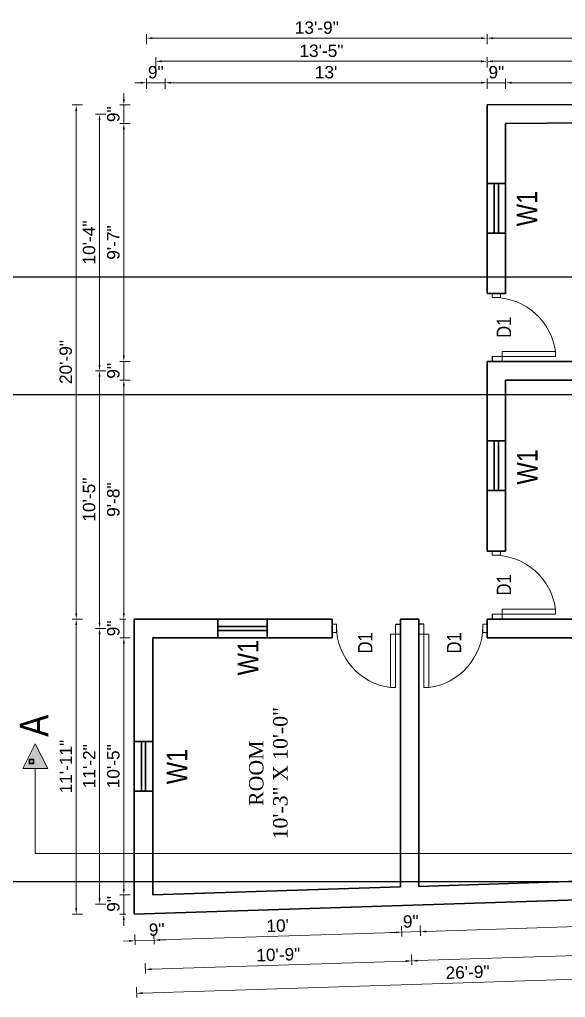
# Model space of a CAD drawing. Header units: inches. Extents: x 0 to 383786, y -43792 to 0.
# Drawn here: x 359656 to 359920.5, y -40967 to -40493.2 of the extents above; entities that cross this region are included whole.
import ezdxf

# ---------------------------------------------------------------- set-up
doc = ezdxf.new("R2010")
doc.units = ezdxf.units.IN
doc.header["$LTSCALE"] = 2
doc.header["$MEASUREMENT"] = 0
doc.header["$PDMODE"] = 34
doc.layers.get('0').update_dxf_attribs({"linetype": 'CONTINUOUS'})
doc.layers.get('DEFPOINTS').update_dxf_attribs({"color": 141, "linetype": 'CONTINUOUS'})
for name, color, linetype, lineweight in [('dimension', 160, 'CONTINUOUS', 15), ('door', 20, 'CONTINUOUS', 35), ('steps', 253, 'CONTINUOUS', 20), ('truss', 1, 'CONTINUOUS', 25)]:
    doc.layers.add(name, color=color, linetype=linetype, lineweight=lineweight)
doc.styles.add('Lettring Text', font='arial.ttf')
doc.styles.get("Standard").update_dxf_attribs({"font": 'ARIALN.TTF'})
doc.dimstyles.new('Copy of Standard', dxfattribs={"dimtxt": 6, "dimasz": 2.875, "dimexe": 2, "dimexo": 4, "dimgap": 2, "dimtad": 1, "dimdec": 0, "dimrnd": 1, "dimzin": 0, "dimdsep": 46, "dimlunit": 4, "dimtxsty": 'Lettring Text', "dimcen": 0.1, "dimclrd": 7, "dimclre": 7, "dimclrt": 7, "dimazin": 0, "dimtfac": 0.645, "dimtdec": 0, "dimtmove": 1, "dimatfit": 0, "dimfxl": 3, "dimfxlon": 1, "dimtfillclr": 256, "dimtolj": 1, "dimtzin": 0, "dimlwd": -1, "dimlwe": -1, "dimarcsym": 2})

# ---------------------------------------------------------------- blocks, each defined once
blk = doc.blocks.new('*D153')
at = {"layer": 'DEFPOINTS', "color": 0, "ltscale": 0.5, "transparency": 16777216}
for p in [(359706.51, -40917.29), (359720.52, -40917.29), (359711.52, -40926.59)]:
    blk.add_point(p, dxfattribs=at)
at = {"layer": 'steps', "color": 7, "ltscale": 0.5, "transparency": 16777216}
for p, q in [((359706.51, -40914.42), (359706.51, -40911.54)), ((359709.51, -40917.29), (359704.51, -40917.29)), ((359706.51, -40926.59), (359706.51, -40917.29)), ((359707.52, -40926.59), (359704.51, -40926.59)), ((359706.51, -40929.46), (359706.51, -40932.34))]:
    blk.add_line(p, q, dxfattribs=at)
for points in [[(359706.03, -40914.42), (359706.99, -40914.42), (359706.51, -40917.29)], [(359706.03, -40929.46), (359706.99, -40929.46), (359706.51, -40926.59)]]:
    blk.add_solid(points, dxfattribs=at)
at = {"layer": 'steps', "color": 7, "ltscale": 0.5, "transparency": 16777216, "insert": (359701.45, -40921.65), "char_height": 6, "attachment_point": 5, "rotation": 90, "style": 'Lettring Text'}
blk.add_mtext('\\A1;9"', dxfattribs=at)
blk = doc.blocks.new('*D154')
at = {"layer": 'DEFPOINTS', "color": 0, "ltscale": 0.5, "transparency": 16777216}
for p in [(359706.51, -40792.71), (359720.52, -40792.71), (359720.52, -40917.29)]:
    blk.add_point(p, dxfattribs=at)
at = {"layer": 'steps', "color": 7, "ltscale": 0.5, "transparency": 16777216}
for p, q in [((359709.51, -40792.71), (359704.51, -40792.71)), ((359706.51, -40914.42), (359706.51, -40795.59)), ((359709.51, -40917.29), (359704.51, -40917.29))]:
    blk.add_line(p, q, dxfattribs=at)
for points in [[(359706.03, -40795.59), (359706.99, -40795.59), (359706.51, -40792.71)], [(359706.03, -40914.42), (359706.99, -40914.42), (359706.51, -40917.29)]]:
    blk.add_solid(points, dxfattribs=at)
at = {"layer": 'steps', "color": 7, "ltscale": 0.5, "transparency": 16777216, "insert": (359701.45, -40855), "char_height": 6, "attachment_point": 5, "rotation": 90, "style": 'Lettring Text'}
blk.add_mtext('\\A1;10\'-5"', dxfattribs=at)
blk = doc.blocks.new('*D155')
at = {"layer": 'DEFPOINTS', "color": 0, "ltscale": 0.5, "transparency": 16777216}
for p in [(359706.51, -40783.71), (359711.52, -40783.71), (359720.52, -40792.71)]:
    blk.add_point(p, dxfattribs=at)
at = {"layer": 'steps', "color": 7, "ltscale": 0.5, "transparency": 16777216}
for p, q in [((359706.51, -40780.84), (359706.51, -40777.96)), ((359707.52, -40783.71), (359704.51, -40783.71)), ((359706.51, -40792.71), (359706.51, -40783.71)), ((359709.51, -40792.71), (359704.51, -40792.71)), ((359706.51, -40795.59), (359706.51, -40798.46))]:
    blk.add_line(p, q, dxfattribs=at)
for points in [[(359706.03, -40780.84), (359706.99, -40780.84), (359706.51, -40783.71)], [(359706.03, -40795.59), (359706.99, -40795.59), (359706.51, -40792.71)]]:
    blk.add_solid(points, dxfattribs=at)
at = {"layer": 'steps', "color": 7, "ltscale": 0.5, "transparency": 16777216, "insert": (359701.45, -40788.21), "char_height": 6, "attachment_point": 5, "rotation": 90, "style": 'Lettring Text'}
blk.add_mtext('\\A1;9"', dxfattribs=at)
blk = doc.blocks.new('*D156')
at = {"layer": 'DEFPOINTS', "color": 0, "ltscale": 0.5, "transparency": 16777216}
for p in [(359694.75, -40788.21), (359716.02, -40788.21), (359716.02, -40921.75)]:
    blk.add_point(p, dxfattribs=at)
at = {"layer": 'steps', "color": 7, "ltscale": 0.5, "transparency": 16777216}
for p, q in [((359697.75, -40788.21), (359692.75, -40788.21)), ((359694.75, -40918.87), (359694.75, -40791.09)), ((359697.75, -40921.75), (359692.75, -40921.75))]:
    blk.add_line(p, q, dxfattribs=at)
for points in [[(359694.27, -40791.09), (359695.23, -40791.09), (359694.75, -40788.21)], [(359694.27, -40918.87), (359695.23, -40918.87), (359694.75, -40921.75)]]:
    blk.add_solid(points, dxfattribs=at)
at = {"layer": 'steps', "color": 7, "ltscale": 0.5, "transparency": 16777216, "insert": (359689.74, -40854.98), "char_height": 6, "attachment_point": 5, "rotation": 90, "style": 'Lettring Text'}
blk.add_mtext('\\A1;11\'-2"', dxfattribs=at)
blk = doc.blocks.new('*D157')
at = {"layer": 'DEFPOINTS', "color": 0, "ltscale": 0.5, "transparency": 16777216}
for p in [(359683.45, -40783.71), (359711.52, -40783.71), (359711.52, -40926.59)]:
    blk.add_point(p, dxfattribs=at)
at = {"layer": 'steps', "color": 7, "ltscale": 0.5, "transparency": 16777216}
for p, q in [((359686.45, -40783.71), (359681.45, -40783.71)), ((359683.45, -40923.71), (359683.45, -40786.59)), ((359686.45, -40926.59), (359681.45, -40926.59))]:
    blk.add_line(p, q, dxfattribs=at)
for points in [[(359682.97, -40786.59), (359683.93, -40786.59), (359683.45, -40783.71)], [(359682.97, -40923.71), (359683.93, -40923.71), (359683.45, -40926.59)]]:
    blk.add_solid(points, dxfattribs=at)
at = {"layer": 'steps', "color": 7, "ltscale": 0.5, "transparency": 16777216, "insert": (359678.44, -40855.15), "char_height": 6, "attachment_point": 5, "rotation": 90, "style": 'Lettring Text'}
blk.add_mtext('\\A1;11\'-11"', dxfattribs=at)
blk = doc.blocks.new('*D169')
at = {"layer": 'DEFPOINTS', "color": 0, "ltscale": 0.5, "transparency": 16777216}
for p in [(359840.52, -40913.44), (359720.52, -40917.29), (359841.22, -40935.38)]:
    blk.add_point(p, dxfattribs=at)
at = {"layer": 'steps', "color": 7, "ltscale": 0.5, "transparency": 16777216}
for p, q in [((359841.13, -40932.38), (359841.29, -40937.38)), ((359721.13, -40936.23), (359721.29, -40941.23)), ((359724.1, -40939.14), (359838.35, -40935.47))]:
    blk.add_line(p, q, dxfattribs=at)
for points in [[(359724.08, -40938.66), (359724.11, -40939.62), (359721.22, -40939.23)], [(359838.34, -40934.99), (359838.37, -40935.95), (359841.22, -40935.38)]]:
    blk.add_solid(points, dxfattribs=at)
at = {"layer": 'steps', "color": 7, "ltscale": 0.5, "transparency": 16777216, "insert": (359781.06, -40932.25), "char_height": 6, "attachment_point": 5, "rotation": 1.8384, "style": 'Lettring Text'}
blk.add_mtext("\\A1;10'", dxfattribs=at)
blk = doc.blocks.new('*D170')
at = {"layer": 'DEFPOINTS', "color": 0, "ltscale": 0.5, "transparency": 16777216}
for p in [(359720.52, -40917.29), (359711.52, -40926.59), (359711.94, -40939.53)]:
    blk.add_point(p, dxfattribs=at)
at = {"layer": 'steps', "color": 7, "ltscale": 0.5, "transparency": 16777216}
for p, q in [((359711.84, -40936.53), (359712, -40941.53)), ((359721.22, -40939.23), (359711.94, -40939.53)), ((359721.13, -40936.23), (359721.29, -40941.23)), ((359724.1, -40939.14), (359726.97, -40939.05)), ((359709.06, -40939.62), (359706.19, -40939.71))]:
    blk.add_line(p, q, dxfattribs=at)
for points in [[(359709.05, -40939.14), (359709.08, -40940.1), (359711.94, -40939.53)], [(359724.08, -40938.66), (359724.11, -40939.62), (359721.22, -40939.23)]]:
    blk.add_solid(points, dxfattribs=at)
at = {"layer": 'steps', "color": 7, "ltscale": 0.5, "transparency": 16777216, "insert": (359722.42, -40934.13), "char_height": 6, "attachment_point": 5, "rotation": 1.8384, "style": 'Lettring Text'}
blk.add_mtext('\\A1;9"', dxfattribs=at)
blk = doc.blocks.new('*D171')
at = {"layer": 'DEFPOINTS', "color": 0, "ltscale": 0.5, "transparency": 16777216}
for p in [(359840.52, -40913.44), (359849.52, -40913.15), (359850.22, -40935.09)]:
    blk.add_point(p, dxfattribs=at)
at = {"layer": 'steps', "color": 7, "ltscale": 0.5, "transparency": 16777216}
for p, q in [((359841.13, -40932.38), (359841.29, -40937.38)), ((359850.13, -40932.09), (359850.29, -40937.09)), ((359838.35, -40935.47), (359835.48, -40935.56)), ((359841.22, -40935.38), (359850.22, -40935.09)), ((359853.1, -40935), (359855.97, -40934.91))]:
    blk.add_line(p, q, dxfattribs=at)
for points in [[(359853.08, -40934.52), (359853.11, -40935.48), (359850.22, -40935.09)], [(359838.34, -40934.99), (359838.37, -40935.95), (359841.22, -40935.38)]]:
    blk.add_solid(points, dxfattribs=at)
at = {"layer": 'steps', "color": 7, "ltscale": 0.5, "transparency": 16777216, "insert": (359845.56, -40930.18), "char_height": 6, "attachment_point": 5, "rotation": 1.8384, "style": 'Lettring Text'}
blk.add_mtext('\\A1;9"', dxfattribs=at)
blk = doc.blocks.new('*D172')
at = {"layer": 'DEFPOINTS', "color": 0, "ltscale": 0.5, "transparency": 16777216}
for p in [(360023.52, -40907.57), (359849.52, -40913.15), (360024.22, -40929.51)]:
    blk.add_point(p, dxfattribs=at)
at = {"layer": 'steps', "color": 7, "ltscale": 0.5, "transparency": 16777216}
for p, q in [((359853.1, -40935), (360021.35, -40929.6)), ((360024.13, -40926.51), (360024.29, -40931.51)), ((359850.13, -40932.09), (359850.29, -40937.09))]:
    blk.add_line(p, q, dxfattribs=at)
for points in [[(360021.34, -40929.12), (360021.37, -40930.08), (360024.22, -40929.51)], [(359853.08, -40934.52), (359853.11, -40935.48), (359850.22, -40935.09)]]:
    blk.add_solid(points, dxfattribs=at)
at = {"layer": 'steps', "color": 7, "ltscale": 0.5, "transparency": 16777216, "insert": (359937.06, -40927.24), "char_height": 6, "attachment_point": 5, "rotation": 1.8384, "style": 'Lettring Text'}
blk.add_mtext('\\A1;14\'-6"', dxfattribs=at)
blk = doc.blocks.new('*D174')
at = {"layer": 'DEFPOINTS', "color": 0, "ltscale": 0.5, "transparency": 16777216}
for p in [(359845.02, -40917.8), (359716.02, -40921.94), (359846.03, -40949.25)]:
    blk.add_point(p, dxfattribs=at)
at = {"layer": 'steps', "color": 7, "ltscale": 0.5, "transparency": 16777216}
for p, q in [((359845.93, -40946.25), (359846.09, -40951.25)), ((359716.93, -40950.39), (359717.09, -40955.39)), ((359719.9, -40953.3), (359843.16, -40949.34))]:
    blk.add_line(p, q, dxfattribs=at)
for points in [[(359719.89, -40952.82), (359719.92, -40953.77), (359717.03, -40953.39)], [(359843.14, -40948.86), (359843.17, -40949.82), (359846.03, -40949.25)]]:
    blk.add_solid(points, dxfattribs=at)
at = {"layer": 'steps', "color": 7, "ltscale": 0.5, "transparency": 16777216, "insert": (359781.37, -40946.26), "char_height": 6, "attachment_point": 5, "rotation": 1.8384, "style": 'Lettring Text'}
blk.add_mtext('\\A1;10\'-9"', dxfattribs=at)
blk = doc.blocks.new('*D175')
at = {"layer": 'DEFPOINTS', "color": 0, "ltscale": 0.5, "transparency": 16777216}
for p in [(360028.02, -40911.93), (359845.02, -40917.8), (360029.03, -40943.37)]:
    blk.add_point(p, dxfattribs=at)
at = {"layer": 'steps', "color": 7, "ltscale": 0.5, "transparency": 16777216}
for p, q in [((359848.9, -40949.15), (360026.16, -40943.47)), ((360028.93, -40940.37), (360029.09, -40945.37)), ((359845.93, -40946.25), (359846.09, -40951.25))]:
    blk.add_line(p, q, dxfattribs=at)
for points in [[(360026.14, -40942.99), (360026.17, -40943.94), (360029.03, -40943.37)], [(359848.89, -40948.68), (359848.92, -40949.63), (359846.03, -40949.25)]]:
    blk.add_solid(points, dxfattribs=at)
at = {"layer": 'steps', "color": 7, "ltscale": 0.5, "transparency": 16777216, "insert": (359937.37, -40941.25), "char_height": 6, "attachment_point": 5, "rotation": 1.8384, "style": 'Lettring Text'}
blk.add_mtext('\\A1;15\'-3"', dxfattribs=at)
blk = doc.blocks.new('*D176')
at = {"layer": 'DEFPOINTS', "color": 0, "ltscale": 0.5, "transparency": 16777216}
for p in [(360032.52, -40916.28), (359711.52, -40926.59), (359712.75, -40964.97)]:
    blk.add_point(p, dxfattribs=at)
at = {"layer": 'steps', "color": 7, "ltscale": 0.5, "transparency": 16777216}
for p, q in [((360033.66, -40951.67), (360033.82, -40956.67)), ((360030.88, -40954.76), (359715.63, -40964.88)), ((359712.66, -40961.98), (359712.82, -40966.97))]:
    blk.add_line(p, q, dxfattribs=at)
for points in [[(360030.86, -40954.28), (360030.89, -40955.24), (360033.75, -40954.67)], [(359715.61, -40964.4), (359715.64, -40965.36), (359712.75, -40964.97)]]:
    blk.add_solid(points, dxfattribs=at)
at = {"layer": 'steps', "color": 7, "ltscale": 0.5, "transparency": 16777216, "insert": (359873.09, -40954.76), "char_height": 6, "attachment_point": 5, "rotation": 1.8384, "style": 'Lettring Text'}
blk.add_mtext('\\A1;26\'-9"', dxfattribs=at)
blk = doc.blocks.new('*D177')
at = {"layer": 'DEFPOINTS', "color": 0, "ltscale": 0.5, "transparency": 16777216}
for p in [(360028.02, -40513.48), (359882.52, -40534.62), (360028.02, -40538.28)]:
    blk.add_point(p, dxfattribs=at)
at = {"layer": 'steps', "color": 7, "ltscale": 0.5, "transparency": 16777216}
for p, q in [((359882.52, -40516.48), (359882.52, -40511.48)), ((360028.02, -40516.48), (360028.02, -40511.48)), ((359885.39, -40513.48), (360025.14, -40513.48))]:
    blk.add_line(p, q, dxfattribs=at)
for points in [[(359885.39, -40513), (359885.39, -40513.96), (359882.52, -40513.48)], [(360025.14, -40513), (360025.14, -40513.96), (360028.02, -40513.48)]]:
    blk.add_solid(points, dxfattribs=at)
at = {"layer": 'steps', "color": 7, "ltscale": 0.5, "transparency": 16777216, "insert": (359955.27, -40508.47), "char_height": 6, "attachment_point": 5, "style": 'Lettring Text'}
blk.add_mtext('\\A1;12\'-2"', dxfattribs=at)
blk = doc.blocks.new('*D178')
at = {"layer": 'DEFPOINTS', "color": 0, "ltscale": 0.5, "transparency": 16777216}
for p in [(360023.52, -40523.85), (359891.52, -40543.63), (360023.52, -40542.78)]:
    blk.add_point(p, dxfattribs=at)
at = {"layer": 'steps', "color": 7, "ltscale": 0.5, "transparency": 16777216}
for p, q in [((359891.52, -40526.85), (359891.52, -40521.85)), ((360023.52, -40526.85), (360023.52, -40521.85)), ((359894.39, -40523.85), (360020.64, -40523.85))]:
    blk.add_line(p, q, dxfattribs=at)
for points in [[(359894.39, -40523.37), (359894.39, -40524.33), (359891.52, -40523.85)], [(360020.64, -40523.37), (360020.64, -40524.33), (360023.52, -40523.85)]]:
    blk.add_solid(points, dxfattribs=at)
at = {"layer": 'steps', "color": 7, "ltscale": 0.5, "transparency": 16777216, "insert": (359957.52, -40518.84), "char_height": 6, "attachment_point": 5, "style": 'Lettring Text'}
blk.add_mtext("\\A1;11'", dxfattribs=at)
blk = doc.blocks.new('*D179')
at = {"layer": 'DEFPOINTS', "color": 0, "ltscale": 0.5, "transparency": 16777216}
for p in [(359882.52, -40523.85), (359882.52, -40534.62), (359891.52, -40543.63)]:
    blk.add_point(p, dxfattribs=at)
at = {"layer": 'steps', "color": 7, "ltscale": 0.5, "transparency": 16777216}
for p, q in [((359882.52, -40526.85), (359882.52, -40521.85)), ((359891.52, -40526.85), (359891.52, -40521.85)), ((359879.64, -40523.85), (359876.77, -40523.85)), ((359891.52, -40523.85), (359882.52, -40523.85)), ((359894.39, -40523.85), (359897.27, -40523.85))]:
    blk.add_line(p, q, dxfattribs=at)
for points in [[(359879.64, -40523.37), (359879.64, -40524.33), (359882.52, -40523.85)], [(359894.39, -40523.37), (359894.39, -40524.33), (359891.52, -40523.85)]]:
    blk.add_solid(points, dxfattribs=at)
at = {"layer": 'steps', "color": 7, "ltscale": 0.5, "transparency": 16777216, "insert": (359887.02, -40518.79), "char_height": 6, "attachment_point": 5, "style": 'Lettring Text'}
blk.add_mtext('\\A1;9"', dxfattribs=at)
blk = doc.blocks.new('*D181')
at = {"layer": 'DEFPOINTS', "color": 0, "ltscale": 0.5, "transparency": 16777216}
for p in [(359882.52, -40502.25), (359882.52, -40534.62), (360032.52, -40533.73)]:
    blk.add_point(p, dxfattribs=at)
at = {"layer": 'steps', "color": 7, "ltscale": 0.5, "transparency": 16777216}
for p, q in [((359882.52, -40505.25), (359882.52, -40500.25)), ((360029.64, -40502.25), (359885.39, -40502.25)), ((360032.52, -40505.25), (360032.52, -40500.25))]:
    blk.add_line(p, q, dxfattribs=at)
for points in [[(359885.39, -40501.77), (359885.39, -40502.73), (359882.52, -40502.25)], [(360029.64, -40501.77), (360029.64, -40502.73), (360032.52, -40502.25)]]:
    blk.add_solid(points, dxfattribs=at)
at = {"layer": 'steps', "color": 7, "ltscale": 0.5, "transparency": 16777216, "insert": (359957.52, -40497.19), "char_height": 6, "attachment_point": 5, "style": 'Lettring Text'}
blk.add_mtext('\\A1;12\'-6"', dxfattribs=at)
blk = doc.blocks.new('*D182')
at = {"layer": 'DEFPOINTS', "color": 0, "ltscale": 0.5, "transparency": 16777216}
for p in [(359726.52, -40523.85), (359882.52, -40534.62), (359726.52, -40792.71)]:
    blk.add_point(p, dxfattribs=at)
at = {"layer": 'steps', "color": 7, "ltscale": 0.5, "transparency": 16777216}
for p, q in [((359726.52, -40526.85), (359726.52, -40521.85)), ((359882.52, -40526.85), (359882.52, -40521.85)), ((359879.64, -40523.85), (359729.39, -40523.85))]:
    blk.add_line(p, q, dxfattribs=at)
for points in [[(359729.39, -40523.37), (359729.39, -40524.33), (359726.52, -40523.85)], [(359879.64, -40523.37), (359879.64, -40524.33), (359882.52, -40523.85)]]:
    blk.add_solid(points, dxfattribs=at)
at = {"layer": 'steps', "color": 7, "ltscale": 0.5, "transparency": 16777216, "insert": (359804.52, -40518.79), "char_height": 6, "attachment_point": 5, "style": 'Lettring Text'}
blk.add_mtext("\\A1;13'", dxfattribs=at)
blk = doc.blocks.new('*D183')
at = {"layer": 'DEFPOINTS', "color": 0, "ltscale": 0.5, "transparency": 16777216}
for p in [(359717.52, -40523.85), (359717.52, -40783.71), (359726.52, -40792.71)]:
    blk.add_point(p, dxfattribs=at)
at = {"layer": 'steps', "color": 7, "ltscale": 0.5, "transparency": 16777216}
for p, q in [((359717.52, -40526.85), (359717.52, -40521.85)), ((359726.52, -40526.85), (359726.52, -40521.85)), ((359714.64, -40523.85), (359711.77, -40523.85)), ((359726.52, -40523.85), (359717.52, -40523.85)), ((359729.39, -40523.85), (359732.27, -40523.85))]:
    blk.add_line(p, q, dxfattribs=at)
for points in [[(359714.64, -40523.37), (359714.64, -40524.33), (359717.52, -40523.85)], [(359729.39, -40523.37), (359729.39, -40524.33), (359726.52, -40523.85)]]:
    blk.add_solid(points, dxfattribs=at)
at = {"layer": 'steps', "color": 7, "ltscale": 0.5, "transparency": 16777216, "insert": (359722.02, -40518.79), "char_height": 6, "attachment_point": 5, "style": 'Lettring Text'}
blk.add_mtext('\\A1;9"', dxfattribs=at)
blk = doc.blocks.new('*D184')
at = {"layer": 'DEFPOINTS', "color": 0, "ltscale": 0.5, "transparency": 16777216}
for p in [(359722.02, -40513.48), (359882.52, -40534.62), (359722.02, -40788.21)]:
    blk.add_point(p, dxfattribs=at)
at = {"layer": 'steps', "color": 7, "ltscale": 0.5, "transparency": 16777216}
for p, q in [((359722.02, -40516.48), (359722.02, -40511.48)), ((359882.52, -40516.48), (359882.52, -40511.48)), ((359879.64, -40513.48), (359724.89, -40513.48))]:
    blk.add_line(p, q, dxfattribs=at)
for points in [[(359724.89, -40513), (359724.89, -40513.96), (359722.02, -40513.48)], [(359879.64, -40513), (359879.64, -40513.96), (359882.52, -40513.48)]]:
    blk.add_solid(points, dxfattribs=at)
at = {"layer": 'steps', "color": 7, "ltscale": 0.5, "transparency": 16777216, "insert": (359802.27, -40508.41), "char_height": 6, "attachment_point": 5, "style": 'Lettring Text'}
blk.add_mtext('\\A1;13\'-5"', dxfattribs=at)
blk = doc.blocks.new('*D185')
at = {"layer": 'DEFPOINTS', "color": 0, "ltscale": 0.5, "transparency": 16777216}
for p in [(359717.52, -40502.25), (359882.52, -40534.62), (359717.52, -40783.71)]:
    blk.add_point(p, dxfattribs=at)
at = {"layer": 'steps', "color": 7, "ltscale": 0.5, "transparency": 16777216}
for p, q in [((359717.52, -40505.25), (359717.52, -40500.25)), ((359879.64, -40502.25), (359720.39, -40502.25)), ((359882.52, -40505.25), (359882.52, -40500.25))]:
    blk.add_line(p, q, dxfattribs=at)
for points in [[(359720.39, -40501.77), (359720.39, -40502.73), (359717.52, -40502.25)], [(359879.64, -40501.77), (359879.64, -40502.73), (359882.52, -40502.25)]]:
    blk.add_solid(points, dxfattribs=at)
at = {"layer": 'steps', "color": 7, "ltscale": 0.5, "transparency": 16777216, "insert": (359800.02, -40497.19), "char_height": 6, "attachment_point": 5, "style": 'Lettring Text'}
blk.add_mtext('\\A1;13\'-9"', dxfattribs=at)
blk = doc.blocks.new('*D186')
at = {"layer": 'DEFPOINTS', "color": 0, "ltscale": 0.5, "transparency": 16777216}
for p in [(359706.51, -40667.92), (359891.52, -40667.92), (359711.52, -40783.71)]:
    blk.add_point(p, dxfattribs=at)
at = {"layer": 'steps', "color": 7, "ltscale": 0.5, "transparency": 16777216}
for p, q in [((359709.51, -40667.92), (359704.51, -40667.92)), ((359706.51, -40780.84), (359706.51, -40670.8)), ((359707.52, -40783.71), (359704.51, -40783.71))]:
    blk.add_line(p, q, dxfattribs=at)
for points in [[(359706.03, -40670.8), (359706.99, -40670.8), (359706.51, -40667.92)], [(359706.03, -40780.84), (359706.99, -40780.84), (359706.51, -40783.71)]]:
    blk.add_solid(points, dxfattribs=at)
at = {"layer": 'steps', "color": 7, "ltscale": 0.5, "transparency": 16777216, "insert": (359701.45, -40725.82), "char_height": 6, "attachment_point": 5, "rotation": 90, "style": 'Lettring Text'}
blk.add_mtext('\\A1;9\'-8"', dxfattribs=at)
blk = doc.blocks.new('*D187')
at = {"layer": 'DEFPOINTS', "color": 0, "ltscale": 0.5, "transparency": 16777216}
for p in [(359706.51, -40658.92), (359882.52, -40658.92), (359891.52, -40667.92)]:
    blk.add_point(p, dxfattribs=at)
at = {"layer": 'steps', "color": 7, "ltscale": 0.5, "transparency": 16777216}
for p, q in [((359706.51, -40656.05), (359706.51, -40653.17)), ((359709.51, -40658.92), (359704.51, -40658.92)), ((359706.51, -40667.92), (359706.51, -40658.92)), ((359709.51, -40667.92), (359704.51, -40667.92)), ((359706.51, -40670.8), (359706.51, -40673.67))]:
    blk.add_line(p, q, dxfattribs=at)
for points in [[(359706.03, -40656.05), (359706.99, -40656.05), (359706.51, -40658.92)], [(359706.03, -40670.8), (359706.99, -40670.8), (359706.51, -40667.92)]]:
    blk.add_solid(points, dxfattribs=at)
at = {"layer": 'steps', "color": 7, "ltscale": 0.5, "transparency": 16777216, "insert": (359701.45, -40663.42), "char_height": 6, "attachment_point": 5, "rotation": 90, "style": 'Lettring Text'}
blk.add_mtext('\\A1;9"', dxfattribs=at)
blk = doc.blocks.new('*D188')
at = {"layer": 'DEFPOINTS', "color": 0, "ltscale": 0.5, "transparency": 16777216}
for p in [(359706.51, -40543.63), (359891.52, -40543.63), (359882.52, -40658.92)]:
    blk.add_point(p, dxfattribs=at)
at = {"layer": 'steps', "color": 7, "ltscale": 0.5, "transparency": 16777216}
for p, q in [((359709.51, -40543.63), (359704.51, -40543.63)), ((359706.51, -40656.05), (359706.51, -40546.51)), ((359709.51, -40658.92), (359704.51, -40658.92))]:
    blk.add_line(p, q, dxfattribs=at)
for points in [[(359706.03, -40546.51), (359706.99, -40546.51), (359706.51, -40543.63)], [(359706.03, -40656.05), (359706.99, -40656.05), (359706.51, -40658.92)]]:
    blk.add_solid(points, dxfattribs=at)
at = {"layer": 'steps', "color": 7, "ltscale": 0.5, "transparency": 16777216, "insert": (359701.45, -40601.28), "char_height": 6, "attachment_point": 5, "rotation": 90, "style": 'Lettring Text'}
blk.add_mtext('\\A1;9\'-7"', dxfattribs=at)
blk = doc.blocks.new('*D189')
at = {"layer": 'DEFPOINTS', "color": 0, "ltscale": 0.5, "transparency": 16777216}
for p in [(359706.51, -40534.62), (359882.52, -40534.62), (359891.52, -40543.63)]:
    blk.add_point(p, dxfattribs=at)
at = {"layer": 'steps', "color": 7, "ltscale": 0.5, "transparency": 16777216}
for p, q in [((359706.51, -40531.74), (359706.51, -40528.87)), ((359709.51, -40534.62), (359704.51, -40534.62)), ((359706.51, -40543.63), (359706.51, -40534.62)), ((359709.51, -40543.63), (359704.51, -40543.63)), ((359706.51, -40546.51), (359706.51, -40549.38))]:
    blk.add_line(p, q, dxfattribs=at)
for points in [[(359706.03, -40531.74), (359706.99, -40531.74), (359706.51, -40534.62)], [(359706.03, -40546.51), (359706.99, -40546.51), (359706.51, -40543.63)]]:
    blk.add_solid(points, dxfattribs=at)
at = {"layer": 'steps', "color": 7, "ltscale": 0.5, "transparency": 16777216, "insert": (359701.45, -40539.13), "char_height": 6, "attachment_point": 5, "rotation": 90, "style": 'Lettring Text'}
blk.add_mtext('\\A1;9"', dxfattribs=at)
blk = doc.blocks.new('*D190')
at = {"layer": 'DEFPOINTS', "color": 0, "ltscale": 0.5, "transparency": 16777216}
for p in [(359694.75, -40663.42), (359891.52, -40663.42), (359716.02, -40788.21)]:
    blk.add_point(p, dxfattribs=at)
at = {"layer": 'steps', "color": 7, "ltscale": 0.5, "transparency": 16777216}
for p, q in [((359697.75, -40663.42), (359692.75, -40663.42)), ((359694.75, -40785.34), (359694.75, -40666.3)), ((359697.75, -40788.21), (359692.75, -40788.21))]:
    blk.add_line(p, q, dxfattribs=at)
for points in [[(359694.27, -40666.3), (359695.23, -40666.3), (359694.75, -40663.42)], [(359694.27, -40785.34), (359695.23, -40785.34), (359694.75, -40788.21)]]:
    blk.add_solid(points, dxfattribs=at)
at = {"layer": 'steps', "color": 7, "ltscale": 0.5, "transparency": 16777216, "insert": (359689.69, -40725.82), "char_height": 6, "attachment_point": 5, "rotation": 90, "style": 'Lettring Text'}
blk.add_mtext('\\A1;10\'-5"', dxfattribs=at)
blk = doc.blocks.new('*D191')
at = {"layer": 'DEFPOINTS', "color": 0, "ltscale": 0.5, "transparency": 16777216}
for p in [(359694.75, -40539.1), (359887.02, -40539.1), (359891.52, -40663.42)]:
    blk.add_point(p, dxfattribs=at)
at = {"layer": 'steps', "color": 7, "ltscale": 0.5, "transparency": 16777216}
for p, q in [((359697.75, -40539.1), (359692.75, -40539.1)), ((359694.75, -40660.55), (359694.75, -40541.98)), ((359697.75, -40663.42), (359692.75, -40663.42))]:
    blk.add_line(p, q, dxfattribs=at)
for points in [[(359694.27, -40541.98), (359695.23, -40541.98), (359694.75, -40539.1)], [(359694.27, -40660.55), (359695.23, -40660.55), (359694.75, -40663.42)]]:
    blk.add_solid(points, dxfattribs=at)
at = {"layer": 'steps', "color": 7, "ltscale": 0.5, "transparency": 16777216, "insert": (359689.69, -40601.26), "char_height": 6, "attachment_point": 5, "rotation": 90, "style": 'Lettring Text'}
blk.add_mtext('\\A1;10\'-4"', dxfattribs=at)
blk = doc.blocks.new('*D192')
at = {"layer": 'DEFPOINTS', "color": 0, "ltscale": 0.5, "transparency": 16777216}
for p in [(359683.45, -40534.62), (359882.52, -40534.62), (359711.52, -40783.71)]:
    blk.add_point(p, dxfattribs=at)
at = {"layer": 'steps', "color": 7, "ltscale": 0.5, "transparency": 16777216}
for p, q in [((359686.45, -40534.62), (359681.45, -40534.62)), ((359683.45, -40780.84), (359683.45, -40537.49)), ((359686.45, -40783.71), (359681.45, -40783.71))]:
    blk.add_line(p, q, dxfattribs=at)
for points in [[(359682.97, -40537.49), (359683.93, -40537.49), (359683.45, -40534.62)], [(359682.97, -40780.84), (359683.93, -40780.84), (359683.45, -40783.71)]]:
    blk.add_solid(points, dxfattribs=at)
at = {"layer": 'steps', "color": 7, "ltscale": 0.5, "transparency": 16777216, "insert": (359678.39, -40659.16), "char_height": 6, "attachment_point": 5, "rotation": 90, "style": 'Lettring Text'}
blk.add_mtext('\\A1;20\'-9"', dxfattribs=at)

msp = doc.modelspace()

# ---------------------------------------------------------------- hatches: boundary and pattern name
at = {"linetype": 'ByBlock', "lineweight": 5}
msp.add_hatch(color=7, dxfattribs=at).paths.add_polyline_path([(359663.61, -40844.09), (359669.61, -40856.09), (359657.61, -40856.09)])

# ---------------------------------------------------------------- linework, layer by layer
at = {"color": 7, "linetype": 'ByBlock', "lineweight": 5}
for p, q in [((359663.61, -40844.09), (359657.61, -40856.09)), ((359669.61, -40856.09), (359663.61, -40844.09)), ((359669.61, -40856.09), (359657.61, -40856.09)), ((359663.61, -40897.26), (359663.61, -40856.09)), ((360080.52, -40897.26), (359663.61, -40897.26))]:
    msp.add_line(p, q, dxfattribs=at)
at = {"ltscale": 0.5}
for p in [(362386.57, -40617.82), (362386.57, -40674.82), (362248.91, -40910.82)]:
    msp.add_xline(p, (1, 0), dxfattribs=at)
at = {"layer": 'dimension', "ltscale": 7}
for p, q in [((359885.02, -40627.92), (359885.02, -40625.92)), ((359889.02, -40627.92), (359889.02, -40625.92)), ((359885.02, -40627.92), (359889.02, -40627.92)), ((359889.82, -40654.12), (359915.7, -40654.12)), ((359889.82, -40656.52), (359889.82, -40654.12)), ((359915.7, -40656.52), (359915.7, -40654.12)), ((359889.82, -40656.52), (359885.02, -40656.52)), ((359885.02, -40656.52), (359885.02, -40658.92)), ((359885.02, -40658.92), (359889.82, -40658.92)), ((359889.82, -40656.52), (359915.7, -40656.52)), ((359889.82, -40658.92), (359889.82, -40656.52)), ((359885.02, -40752.71), (359885.02, -40750.71)), ((359885.02, -40752.71), (359889.02, -40752.71)), ((359889.02, -40752.71), (359889.02, -40750.71)), ((359889.82, -40781.31), (359885.02, -40781.31)), ((359885.02, -40781.31), (359885.02, -40783.71)), ((359889.82, -40778.91), (359915.7, -40778.91)), ((359889.82, -40781.31), (359889.82, -40778.91)), ((359889.82, -40781.31), (359915.7, -40781.31)), ((359889.82, -40783.71), (359889.82, -40781.31)), ((359915.7, -40781.31), (359915.7, -40778.91)), ((359809.52, -40786.21), (359807.52, -40786.21)), ((359809.52, -40786.21), (359809.52, -40790.21)), ((359838.12, -40791.01), (359838.12, -40786.21)), ((359838.12, -40786.21), (359840.52, -40786.21)), ((359840.52, -40786.21), (359840.52, -40791.01)), ((359851.92, -40786.21), (359849.52, -40786.21)), ((359849.52, -40786.21), (359849.52, -40791.01)), ((359851.92, -40791.01), (359851.92, -40786.21)), ((359880.52, -40786.21), (359880.52, -40790.21)), ((359880.52, -40786.21), (359882.52, -40786.21)), ((359885.02, -40783.71), (359889.82, -40783.71)), ((359809.52, -40790.21), (359807.52, -40790.21)), ((359835.72, -40791.01), (359835.72, -40816.89)), ((359838.12, -40791.01), (359835.72, -40791.01)), ((359838.12, -40791.01), (359838.12, -40816.89)), ((359840.52, -40791.01), (359838.12, -40791.01)), ((359849.52, -40791.01), (359851.92, -40791.01)), ((359851.92, -40791.01), (359851.92, -40816.89)), ((359851.92, -40791.01), (359854.32, -40791.01)), ((359854.32, -40791.01), (359854.32, -40816.89)), ((359880.52, -40790.21), (359882.52, -40790.21)), ((359838.12, -40816.89), (359835.72, -40816.89)), ((359851.92, -40816.89), (359854.32, -40816.89))]:
    msp.add_line(p, q, dxfattribs=at)
for centre, start, end in [((359885.75, -40658.13), 7.6166, 88.9643), ((359885.75, -40782.91), 7.6166, 88.9643), ((359839.72, -40786.94), 181.0357, 262.3834), ((359850.32, -40786.94), 277.6166, 358.9643)]:
    msp.add_arc(centre, 30.21, start, end, dxfattribs=at)
at = {"layer": 'door', "ltscale": 0.5}
for p, q in [((360032.52, -40533.73), (359882.52, -40534.62)), ((359882.52, -40625.92), (359882.52, -40534.62)), ((360023.52, -40542.78), (359891.52, -40543.57)), ((359891.52, -40625.92), (359891.52, -40543.57)), ((359891.52, -40572.74), (359882.52, -40572.74)), ((359886.02, -40596.74), (359886.02, -40572.74)), ((359888.02, -40596.74), (359888.02, -40572.74)), ((359891.52, -40596.74), (359882.52, -40596.74)), ((359891.52, -40625.92), (359882.52, -40625.92)), ((359882.52, -40750.71), (359882.52, -40658.92)), ((359894.02, -40658.92), (359882.52, -40658.92)), ((359891.52, -40658.92), (360023.52, -40658.92)), ((359891.52, -40750.71), (359891.52, -40667.92)), ((359891.52, -40667.92), (360023.52, -40667.92)), ((359891.52, -40697.32), (359882.52, -40697.32)), ((359886.02, -40721.32), (359886.02, -40697.32)), ((359888.02, -40721.32), (359888.02, -40697.32)), ((359891.52, -40721.32), (359882.52, -40721.32)), ((359891.52, -40750.71), (359882.52, -40750.71)), ((359711.52, -40926.59), (359711.52, -40783.71)), ((359807.52, -40783.71), (359711.52, -40783.71)), ((359752.02, -40792.71), (359752.02, -40783.71)), ((359776.02, -40787.21), (359752.02, -40787.21)), ((359776.02, -40792.71), (359776.02, -40783.71)), ((359807.52, -40792.71), (359807.52, -40783.71)), ((359840.52, -40913.44), (359840.52, -40783.71)), ((359849.52, -40783.71), (359840.52, -40783.71)), ((359849.52, -40783.71), (359849.52, -40913.15)), ((359894.02, -40783.71), (359882.52, -40783.71)), ((359882.52, -40792.71), (359882.52, -40783.71)), ((360023.52, -40783.71), (359891.52, -40783.71)), ((359776.02, -40789.21), (359752.02, -40789.21)), ((359720.52, -40917.29), (359720.52, -40792.71)), ((359720.52, -40792.71), (359807.52, -40792.71)), ((359882.52, -40792.71), (360023.52, -40792.71)), ((359720.52, -40843), (359711.52, -40843)), ((359715.02, -40867), (359715.02, -40843)), ((359717.02, -40867), (359717.02, -40843)), ((359720.52, -40867), (359711.52, -40867)), ((360023.52, -40907.57), (359849.52, -40913.15)), ((359840.52, -40913.44), (359720.52, -40917.29)), ((360032.52, -40916.28), (359711.52, -40926.59))]:
    msp.add_line(p, q, dxfattribs=at)
msp.add_lwpolyline([(359660.75, -40851.71), (359660.75, -40853.71), (359662.75, -40853.71), (359662.75, -40851.71)], close=True, dxfattribs=at)
at = {"layer": 'truss', "ltscale": 7}
for p, q in [((359885.02, -40625.92), (359889.02, -40625.92)), ((359885.02, -40656.52), (359885.02, -40658.92)), ((359885.02, -40658.92), (359889.02, -40658.92)), ((359885.02, -40750.71), (359889.02, -40750.71)), ((359885.02, -40781.31), (359885.02, -40783.71)), ((359807.52, -40786.21), (359807.52, -40790.21)), ((359838.12, -40786.21), (359840.52, -40786.21)), ((359840.52, -40786.21), (359840.52, -40790.21)), ((359849.52, -40786.21), (359849.52, -40790.21)), ((359851.92, -40786.21), (359849.52, -40786.21)), ((359882.52, -40786.21), (359882.52, -40790.21)), ((359885.02, -40783.71), (359889.02, -40783.71))]:
    msp.add_line(p, q, dxfattribs=at)

# ---------------------------------------------------------------- texts
at = {"color": 7, "linetype": 'ByBlock', "lineweight": 5, "rotation": 90}
for s, insert, char_height, width, attachment_point in [('W1', (359896.91, -40593.39), 10, 44.1664, 1), ('W1', (359897.07, -40718.53), 10, 44.1664, 1), ('W1', (359761.76, -40810.94), 10, 44.1664, 1), ('A', (359655.99, -40829.99), 14, 26.5803, 3), ('W1', (359727.22, -40863.69), 10, 44.1664, 1)]:
    msp.add_mtext(s, dxfattribs=dict(at, insert=insert, char_height=char_height, width=width, attachment_point=attachment_point))
at = {"layer": 'steps', "color": 7, "ltscale": 0.3, "char_height": 7, "rotation": 90}
for insert, attachment_point in [((359894.2, -40642.31), 8), ((359894.2, -40767.1), 8), ((359819.98, -40795.19), 2), ((359870.06, -40795.19), 8)]:
    msp.add_mtext_dynamic_manual_height_columns('{\\W1;D1}', width=18.6213, gutter_width=40, heights=[0], dxfattribs=dict(at, insert=insert, attachment_point=attachment_point))
at = {"layer": 'steps', "color": 7, "ltscale": 0.3, "insert": (359767.18, -40858.35), "char_height": 7, "width": 70.3269, "attachment_point": 2, "rotation": 90}
msp.add_mtext('{\\fTimes New Roman|b0|i0|c0|p18;ROOM \\P10\'-3" X 10\'-0"}', dxfattribs=at)

# ---------------------------------------------------------------- dimensions: what is measured, and where the dimension line sits
at = {"layer": 'steps', "ltscale": 0.5}
for base, p1, p2, angle, picture, middle in [((359717.52, -40502.25), (359882.52, -40534.62), (359717.52, -40783.71), 180, '*D185', (359800.02, -40497.19)), ((359882.52, -40502.25), (360032.52, -40533.73), (359882.52, -40534.62), 180, '*D181', (359957.52, -40497.19)), ((359722.01994572, -40513.47902322), (359882.51994572, -40534.6186252), (359722.01994572, -40788.21021411), 180, '*D184', (359802.26994572, -40508.41353891)), ((360028.01994572, -40513.47902322), (359882.51994572, -40534.6186252), (360028.01994572, -40538.2837837), 180, '*D177', (359955.26994572, -40508.46674491)), ((359726.52, -40523.85), (359882.52, -40534.62), (359726.52, -40792.71), 180, '*D182', (359804.52, -40518.79)), ((360023.52, -40523.85), (359891.52, -40543.63), (360023.52, -40542.78), 180, '*D178', (359957.52, -40518.84)), ((359683.45, -40534.62), (359711.52, -40783.71), (359882.52, -40534.62), 90, '*D192', (359678.39, -40659.16)), ((359694.75, -40539.1), (359891.52, -40663.42), (359887.02, -40539.1), 90, '*D191', (359689.69, -40601.26)), ((359706.51, -40543.63), (359882.52, -40658.92), (359891.52, -40543.63), 90, '*D188', (359701.45, -40601.28)), ((359694.75, -40663.42), (359716.02, -40788.21), (359891.52, -40663.42), 90, '*D190', (359689.69, -40725.82)), ((359706.51, -40667.92), (359711.52, -40783.71), (359891.52, -40667.92), 90, '*D186', (359701.45, -40725.82)), ((359683.45, -40783.71), (359711.52, -40926.59), (359711.52, -40783.71), 90, '*D157', (359678.44, -40855.15)), ((359694.75, -40788.21), (359716.02, -40921.75), (359716.02, -40788.21), 90, '*D156', (359689.74, -40854.98)), ((359706.51, -40792.71), (359720.52, -40917.29), (359720.52, -40792.71), 90, '*D154', (359701.45, -40855)), ((360024.22, -40929.51), (359849.52, -40913.15), (360023.52, -40907.57), 181.8384, '*D172', (359937.06, -40927.24)), ((360029.03, -40943.37), (359845.02, -40917.8), (360028.02, -40911.93), 181.8384, '*D175', (359937.37, -40941.25))]:
    dim = msp.add_linear_dim(base=base, p1=p1, p2=p2, angle=angle, dimstyle='Copy of Standard', dxfattribs=at)
    dim.commit()
    dim.dimension.update_dxf_attribs({"geometry": picture, "text_midpoint": middle})
for base, p1, p2, angle, picture, middle in [((359717.52, -40523.85), (359726.52, -40792.71), (359717.52, -40783.71), 180, '*D183', (359722.02, -40523.85)), ((359882.52, -40523.85), (359891.52, -40543.63), (359882.52, -40534.62), 180, '*D179', (359887.02, -40523.85)), ((359706.51, -40534.62), (359891.52, -40543.63), (359882.52, -40534.62), 90, '*D189', (359706.51, -40539.13)), ((359706.51, -40658.92), (359891.52, -40667.92), (359882.52, -40658.92), 90, '*D187', (359706.51, -40663.42)), ((359706.51, -40783.71), (359720.52, -40792.71), (359711.52, -40783.71), 90, '*D155', (359706.51, -40788.21)), ((359706.51, -40917.29), (359711.52, -40926.59), (359720.52, -40917.29), 90, '*D153', (359706.51, -40921.65)), ((359850.22, -40935.09), (359840.52, -40913.44), (359849.52, -40913.15), 181.8384, '*D171', (359845.72, -40935.24)), ((359711.94, -40939.53), (359720.52, -40917.29), (359711.52, -40926.59), 181.8384, '*D170', (359722.58, -40939.19))]:
    dim = msp.add_linear_dim(base=base, p1=p1, p2=p2, angle=angle, dimstyle='Copy of Standard', dxfattribs=at)
    dim.commit()
    dim.dimension.update_dxf_attribs({"geometry": picture, "text_midpoint": middle, "dimtype": 160})
for p1, p2, distance, picture, middle in [((359720.52, -40917.29), (359840.52, -40913.44), -21.95, '*D169', (359781.06, -40932.25)), ((360032.52, -40916.28), (359711.52, -40926.59), 38.41, '*D176', (359873.09, -40954.76)), ((359716.02, -40921.94), (359845.02, -40917.8), -31.46, '*D174', (359781.37, -40946.26))]:
    dim = msp.add_aligned_dim(p1=p1, p2=p2, distance=distance, dimstyle='Copy of Standard', dxfattribs=at)
    dim.commit()
    dim.dimension.update_dxf_attribs({"geometry": picture, "text_midpoint": middle})

doc.saveas('drawing.dxf')
